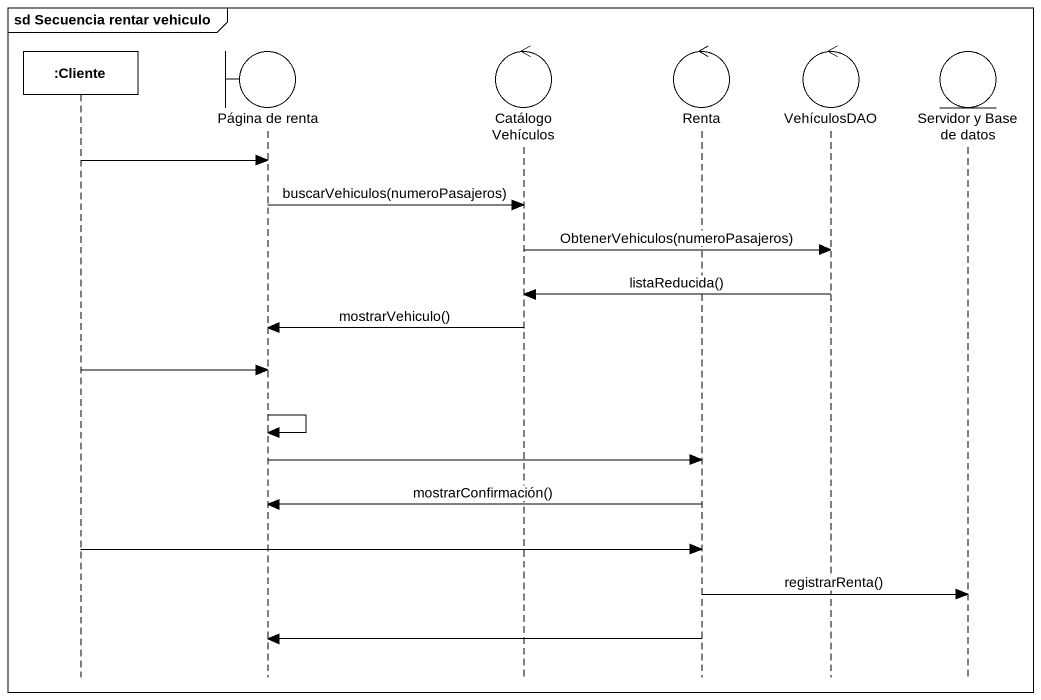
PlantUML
@startuml
mainframe sd Secuencia rentar vehiculo
hide footbox
participant ":Cliente" as Cliente
boundary "Página de renta" as Página_de_renta
control CatálogoVehículos
control Renta
control VehículosDAO
entity "Servidor y Base de datos" as Servidor_y_Base_de_datos

Cliente -> Página_de_renta
Página_de_renta -> CatálogoVehículos : buscarVehiculos(numeroPasajeros)
CatálogoVehículos -> VehículosDAO : ObtenerVehiculos(numeroPasajeros)
VehículosDAO -> CatálogoVehículos : listaReducida()
CatálogoVehículos -> Página_de_renta : mostrarVehiculo()
Cliente -> Página_de_renta
Página_de_renta -> Página_de_renta
Página_de_renta -> Renta
Renta -> Página_de_renta : mostrarConfirmación()
Cliente -> Renta
Renta -> Servidor_y_Base_de_datos : registrarRenta()
Renta -> Página_de_renta
@enduml
